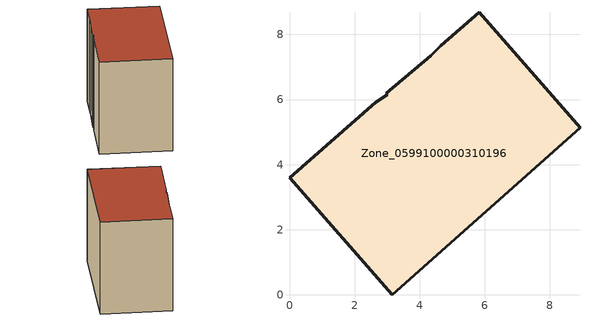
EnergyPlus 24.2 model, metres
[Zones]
Zone_0599100000310196
 floor ground (C_G): 4.64,7.65 5.83,8.68 8.93,5.13 3.15,0 0,3.6 2.65,5.91 3.01,6.15 2.97,6.19 4.35,7.34 z0
 wall outside (C_F): 8.93,5.13 5.83,8.68 4.64,7.65 4.35,7.34 2.97,6.19 3.01,6.15 2.65,5.91 0,3.6 3.15,0 8.93,5.13 z0:6.62
 roof outside (C_R): 5.83,8.68 4.64,7.65 4.35,7.34 2.97,6.19 3.01,6.15 2.65,5.91 0,3.6 3.15,0 8.93,5.13 z6.62
[BUILDING]
Pand.0599100000310196: North Axis=0; Terrain=City; Loads Convergence Tolerance Value=0.04; Temperature Convergence Tolerance Value=0.4; Solar Distribution=FullExterior; Maximum Number of Warmup Days=25; Minimum Number of Warmup Days=1
[Site:Location]
Rotterdam.The.Hague.AP_ZH_NLD Design_Conditions: Latitude=51.96; Longitude=4.45; Time Zone=1; Elevation=-4.5
[SITE:GROUNDTEMPERATURE:BUILDINGSURFACE]
18, 18, 18, 18, 18, 18, 18, 18, 18, 18, 18, 18
[MATERIAL] Thermal Absorptance=0.9; Solar Absorptance=0.7; Visible Absorptance=0.7
Name | Roughness | Thickness | Conductivity | Density | Specific Heat
G.TC.1946 | MediumSmooth | 0.15 | 1 | 540 | 1210
F.TC.1946 | Rough | 0.3 | 0.857143 | 1920 | 840
R.TC.1946 | MediumRough | 0.2 | 0.909091 | 1500 | 1000
[CONSTRUCTION]
C_G: G.TC.1946
C_F: F.TC.1946
C_R: R.TC.1946
[ZONE]
Zone_0599100000310196: Type=1; Multiplier=1; Ceiling Height=Autocalculate; Volume=Autocalculate; Floor Area=autocalculate; Part of Total Floor Area=Yes
[ZONEINFILTRATION:DESIGNFLOWRATE]
Infil_Zone_0599100000310196: Zone or ZoneList or Space or SpaceList=Zone_0599100000310196; Schedule=AlwaysOn; Design Flow Rate Calculation Method=Flow/Area; Flow Rate per Floor Area=0.003; Constant Term Coefficient=1; Temperature Term Coefficient=0; Velocity Term Coefficient=0; Velocity Squared Term Coefficient=0
[HVACTEMPLATE:ZONE:IDEALLOADSAIRSYSTEM]
Zone_0599100000310196: Maximum Heating Supply Air Temperature=50; Minimum Cooling Supply Air Temperature=13; Maximum Heating Supply Air Humidity Ratio=0.0156; Minimum Cooling Supply Air Humidity Ratio=0.0077; Heating Limit=NoLimit; Cooling Limit=NoLimit; Dehumidification Control Type=ConstantSensibleHeatRatio; Cooling Sensible Heat Ratio=0.7; Dehumidification Setpoint=60; Humidification Control Type=None; Humidification Setpoint=30; Outdoor Air Method=None; Outdoor Air Flow Rate per Person=0.00944; Outdoor Air Flow Rate per Zone Floor Area=0; Outdoor Air Flow Rate per Zone=0; Demand Controlled Ventilation Type=None; Outdoor Air Economizer Type=NoEconomizer; Heat Recovery Type=None; Sensible Heat Recovery Effectiveness=0.7; Latent Heat Recovery Effectiveness=0.65
[ZONECONTROL:THERMOSTAT]
ThermostatControl_Zone_0599100000310196: Zone or ZoneList=Zone_0599100000310196; Control Type Schedule=DualSetpointControlType; Control 1=Thermostat_Zone_0599100000310196; Temperature Difference Between Cutout And Setpoint=0
[THERMOSTATSETPOINT:DUALSETPOINT]
Thermostat_Zone_0599100000310196: Heating Setpoint Temperature Schedule=HeatingSetpoint_Zone_0599100000310196; Cooling Setpoint Temperature Schedule=CoolingSetpoint_Zone_0599100000310196
[SCHEDULE:COMPACT]
HeatingSetpoint_Zone_0599100000310196: Through: 12/31, For: AllDays, Until: 24:00, 21
CoolingSetpoint_Zone_0599100000310196: Through: 12/31, For: AllDays, Until: 24:00, 24
DualSetpointControlType: Through: 12/31, For: AllDays, Until: 24:00, 4
AlwaysOn: Through: 12/31, For: AllDays, Until: 24:00, 1
